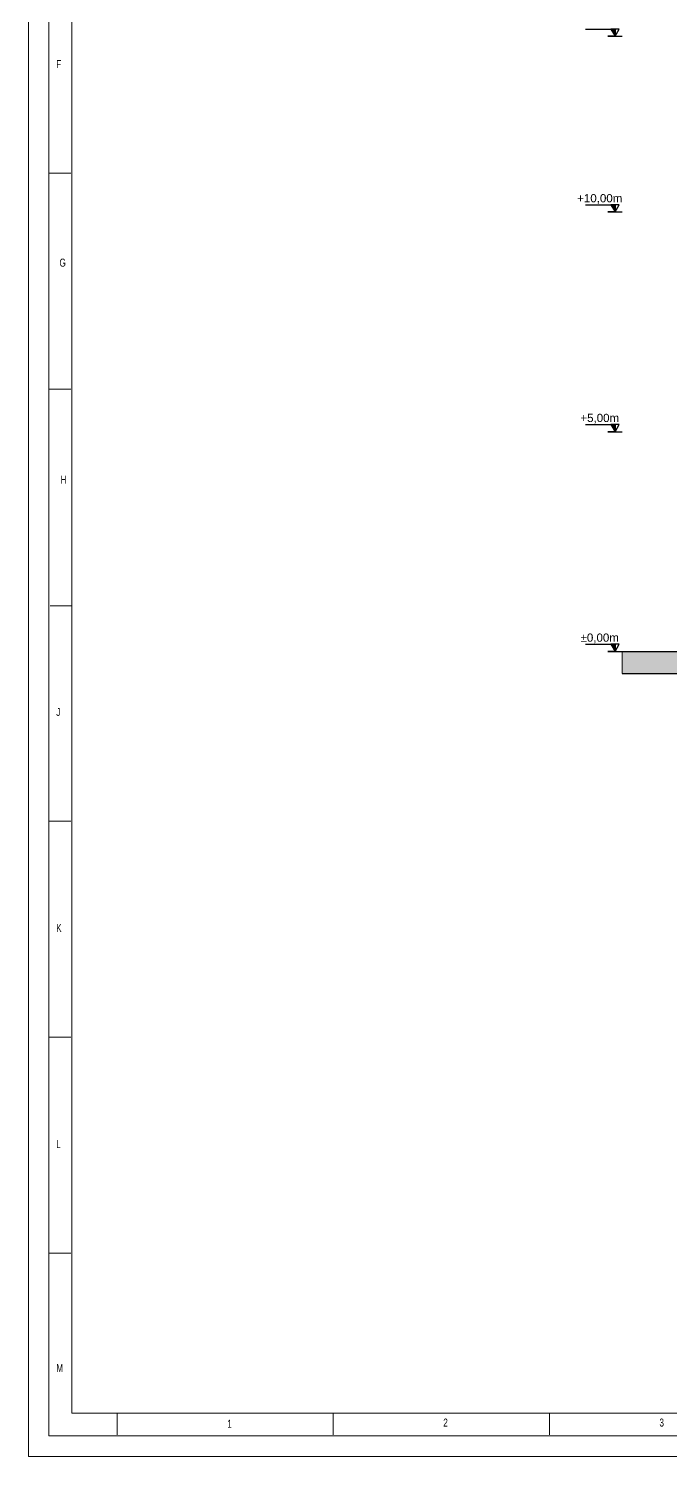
# Model space of a CAD drawing. Header units: millimetres. Extents: x 3220 to 226993, y 817 to 176024.
# Drawn here: x 61623 to 76218, y 819 to 33315 of the extents above; entities that cross this region are included whole.
import ezdxf

# ---------------------------------------------------------------- set-up
doc = ezdxf.new("R2010")
doc.units = ezdxf.units.MM
doc.linetypes.add('AXES', pattern=[50.8, 31.75, -6.35, 6.35, -6.35])
doc.layers.add('Axe', color=1, linetype='AXES', lineweight=9)
doc.styles.add('ARIAL_BOLD', font='arial.ttf')
doc.styles.add('SLDTEXTSTYLE0', font='TXT', dxfattribs={"width": 0.75})

# ---------------------------------------------------------------- blocks, each defined once
blk = doc.blocks.new('section 9-7')
h = blk.add_hatch()
h.set_pattern_fill('AR-CONC', color=256, scale=3)
h.paths.add_polyline_path([(-250, 0), (-1500, 0), (-1500, -500), (-250, -500)])
h.paths.add_polyline_path([(0, 0), (-250, 0), (-250, -500), (0, -500)])
h.paths.add_polyline_path([(250, 0), (0, 0), (0, -500), (250, -500)])
h.paths.add_polyline_path([(3000, 0), (250, 0), (250, -500), (3000, -500)])
h.paths.add_polyline_path([(6000, 0), (3000, 0), (3000, -500), (3250, -500), (6000, -500)])
h.paths.add_polyline_path([(9000, 0), (6000, 0), (6000, -500), (6250, -500), (9000, -500)])
h.paths.add_polyline_path([(12000, 0), (9000, 0), (9000, -500), (9250, -500), (12000, -500)])
h.paths.add_polyline_path([(14750, 0), (12000, 0), (12000, -500), (14750, -500)])
h.paths.add_polyline_path([(14750, 0), (14750, -500)])
h.paths.add_polyline_path([(15000, 0), (14750, 0), (14750, -500), (15000, -500)])
h.paths.add_polyline_path([(15250, 0), (15000, 0), (15000, -500), (15250, -500)])
h.paths.add_polyline_path([(16500, 0), (15250, 0), (15250, -500), (16500, -500)])
for p, q in [((-1500, 0), (16500, 0)), ((-1500, -500), (16500, -500))]:
    blk.add_line(p, q)
at = {"layer": 'Axe', "ltscale": 15}
blk.add_line((-1500, -500), (-1500, 0), dxfattribs=at)
blk = doc.blocks.new('niveau')
h = blk.add_hatch(color=1)
h.dxf.hatch_style = 1
h.paths.add_polyline_path([(0, 164), (-93, 164), (0, 0)])
at = {"color": 1}
blk.add_line((0, 164), (0, 0), dxfattribs=at)
blk.add_lwpolyline([(-674, 164), (-93, 164), (0, 0), (93, 164), (-93, 164), (0, 0), (-165, 0), (165, 0)], dxfattribs=at)
blk = doc.blocks.new('A1 E1-200')
at = {"color": 1, "linetype": 'Continuous', "lineweight": 18}
for p, q in [((-164800, 0), (-164800, 116400)), ((-162844, 1960), (-162844, 114440)), ((-162844, 1960), (-1960, 1960)), ((-164800, 0), (0, 0))]:
    blk.add_line(p, q, dxfattribs=at)
at = {"linetype": 'Continuous', "lineweight": 18}
for q in [(-163879, 115487), (-937, 931)]:
    blk.add_line((-163879, 931), q, dxfattribs=at)
at = {"color": 5, "linetype": 'Continuous', "lineweight": 15}
for p, q in [((-163872, 58212), (-162892, 58212)), ((-162892, 48414), (-163872, 48414)), ((-162844, 38576), (-163824, 38576)), ((-162892, 28818), (-163872, 28818)), ((-163872, 19020), (-162892, 19020)), ((-162892, 9221), (-163872, 9221)), ((-160787, 983), (-160787, 1962)), ((-150989, 1962), (-150989, 983)), ((-141191, 983), (-141191, 1962))]:
    blk.add_line(p, q, dxfattribs=at)
at = {"color": 1, "linetype": 'Continuous', "lineweight": 15}
blk.add_line((-164800, 0), (0, 0), dxfattribs=at)
at = {"color": 5, "lineweight": 15, "style": 'SLDTEXTSTYLE0', "width": 0.75}
blk.add_text('M', height=363, dxfattribs=at).set_placement((-163540, 3831))
at = {"color": 5, "linetype": 'Continuous', "lineweight": 15, "char_height": 363, "attachment_point": 1, "style": 'SLDTEXTSTYLE0'}
for s, insert in [('F', (-163545, 63340)), ('G', (-163397, 54330)), ('H', (-163349, 44491)), ('J', (-163545, 33946)), ('K', (-163545, 24148)), ('L', (-163545, 14349)), ('1', (-155792, 1665)), ('2', (-146003, 1719)), ('3', (-136205, 1719))]:
    blk.add_mtext(s, dxfattribs=dict(at, insert=insert))

msp = doc.modelspace()

# ---------------------------------------------------------------- block references
at = {"xscale": 0.5017310599597968, "yscale": 0.5017310599597968, "zscale": 0.5017310599597968}
msp.add_blockref('A1 E1-200', (144308.2, 819.5), dxfattribs=at)
for name, p in [('section 9-7', (76623, 19141)), ('niveau', (74958.3, 33141)), ('niveau', (74958.3, 29141)), ('niveau', (74958.3, 24141)), ('niveau', (74958.3, 19141))]:
    msp.add_blockref(name, p)

# ---------------------------------------------------------------- texts
at = {"color": 6, "char_height": 187.5, "attachment_point": 5, "style": 'ARIAL_BOLD'}
for s, insert in [('{\\C1;+10,00m}', (74611.3, 29437.1)), ('{\\C1;+5,00m}', (74611.3, 24437.1)), ('{\\C1;%%P0,00m}', (74611.3, 19437.1))]:
    msp.add_mtext(s, dxfattribs=dict(at, insert=insert))

doc.saveas('drawing.dxf')
